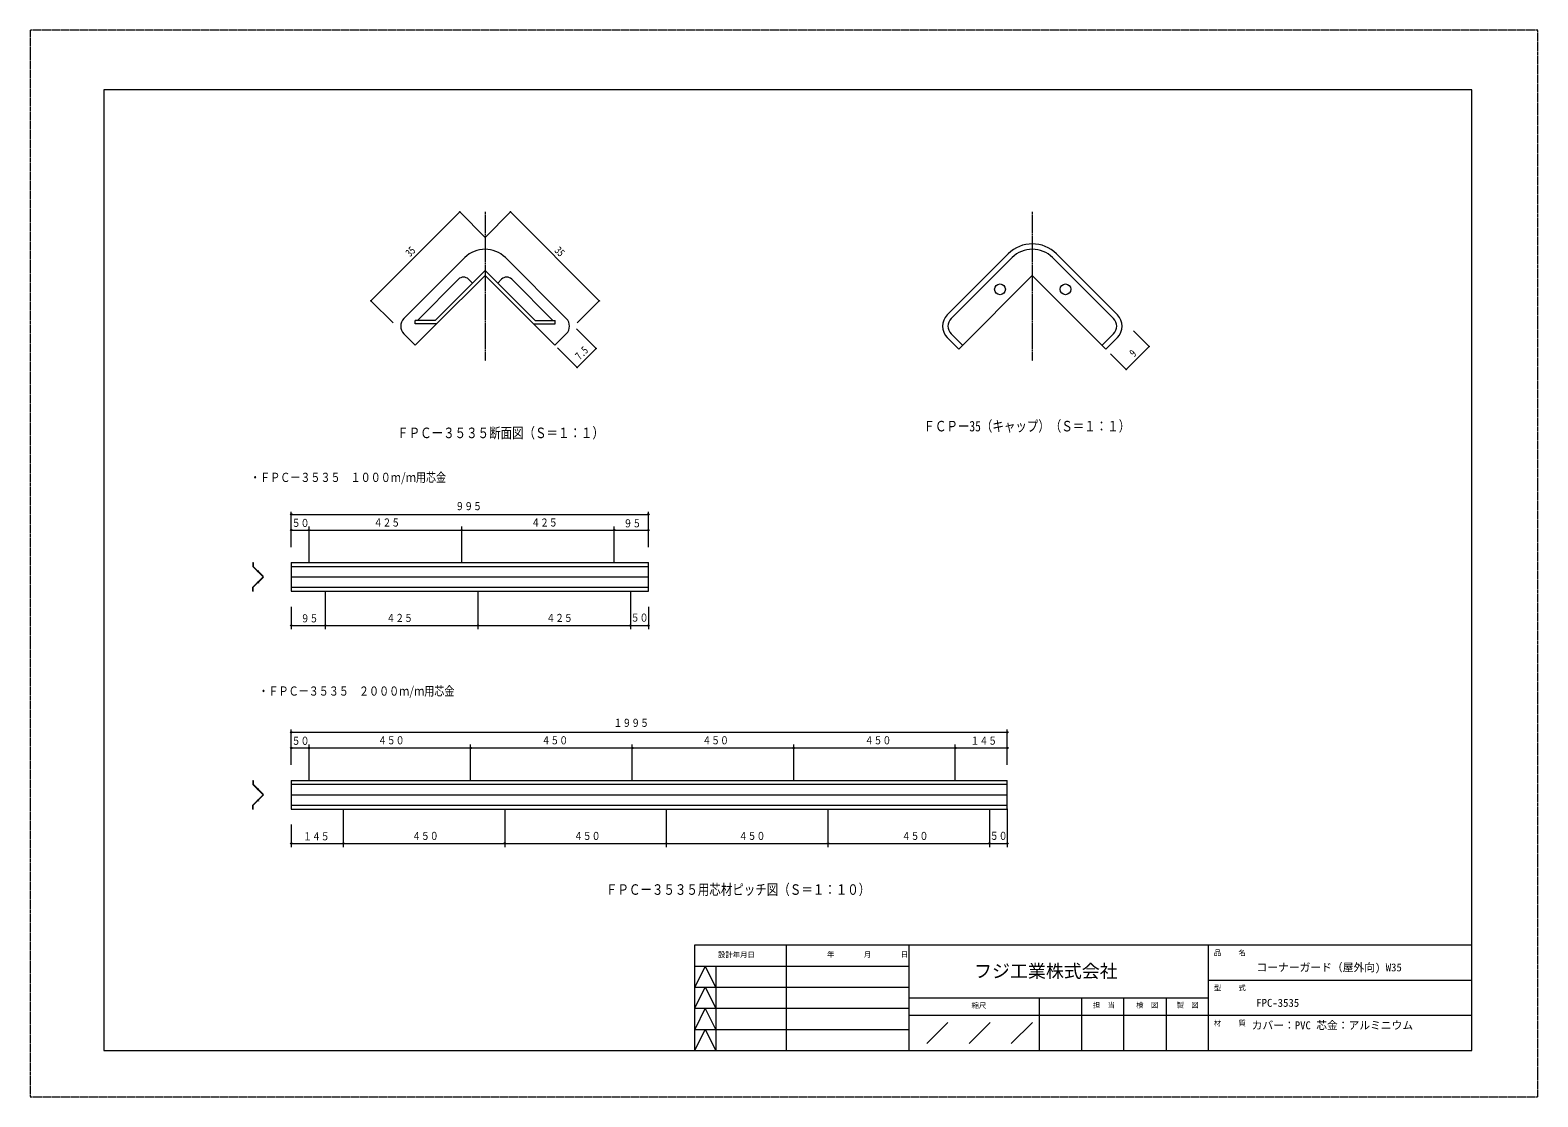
# Model space of a CAD drawing. Units: millimetres at full size, with parts at other scales. Extents: x -207 to 213, y -120 to 177.
import ezdxf
from ezdxf.enums import TextEntityAlignment as Align

# ---------------------------------------------------------------- set-up
doc = ezdxf.new("R2010")
doc.units = ezdxf.units.MM
doc.header["$LTSCALE"] = 0.25
doc.header["$PDMODE"] = 32
doc.header["$PDSIZE"] = 0.125
doc.linetypes.add('USER16', pattern=[0.26, 0.01, -0.25])
doc.linetypes.add('USER7', pattern=[1.01, 0.5, -0.25, 0.01, -0.25])
for name, color, linetype, lineweight in [('0-0_0', 3, 'USER16', 18), ('0-1_LEVEL001', 7, 'Continuous', 18), ('0-2_LEVEL003', 6, 'USER7', 18), ('7-0', 7, 'Continuous', 18)]:
    doc.layers.add(name, color=color, linetype=linetype, lineweight=lineweight)
doc.styles.add('ＭＳ ゴシック', font='')
doc.styles.get('ＭＳ ゴシック').set_extended_font_data('MS Gothic')

msp = doc.modelspace()

# ---------------------------------------------------------------- linework, layer by layer
at = {"layer": '0-0_0'}
msp.add_lwpolyline([(213.0605, 177.0589), (-206.9395, 177.0589), (-206.9395, -119.9411), (213.0605, -119.9411)], close=True, dxfattribs=at)
at = {"layer": '0-1_LEVEL001'}
for p, q in [((-186.3799, 160.4073), (-186.3799, -107.0441)), ((194.7138, 160.4073), (-186.3799, 160.4073)), ((194.7138, -107.0441), (194.7138, 160.4073)), ((-87.2686, 126.4377), (-112.0174, 101.689)), ((-87.2686, 126.4377), (-80.2036, 119.3726)), ((-73.1385, 126.4377), (-80.2036, 119.3726)), ((-73.1385, 126.4377), (-48.3898, 101.689)), ((-102.831, 96.7452), (-85.6502, 113.926)), ((-57.5762, 96.7452), (-74.6603, 113.8294)), ((48.5505, 97.8059), (65.7313, 114.9867)), ((49.6112, 96.7452), (66.792, 113.926)), ((94.866, 96.7452), (77.7819, 113.8294)), ((95.9267, 97.8059), (78.8425, 114.89)), ((-87.6282, 107.7054), (-99.0707, 96.2629)), ((-84.7998, 107.7054), (-83.7391, 106.6447)), ((-75.6074, 107.7054), (-76.668, 106.6447)), ((-72.779, 107.7054), (-61.3364, 96.2629)), ((-112.0174, 101.689), (-105.8549, 95.5264)), ((-48.3898, 101.689), (-54.5523, 95.5264)), ((-102.831, 92.5026), (-99.649, 89.3206)), ((-93.7068, 95.2629), (-99.649, 89.3206)), ((-66.7004, 95.2629), (-60.7581, 89.3206)), ((-57.5762, 92.5026), (-60.7581, 89.3206)), ((-49.2963, 88.4654), (-54.7525, 93.9216)), ((49.6112, 92.5026), (52.7931, 89.3206)), ((94.866, 92.5026), (91.684, 89.3206)), ((104.7845, 88.9481), (100.4012, 93.3314)), ((-54.5996, 83.1621), (-60.0558, 88.6183)), ((-54.5996, 83.1621), (-49.2963, 88.4654)), ((48.5505, 91.4419), (51.7325, 88.26)), ((95.9267, 91.4419), (92.7447, 88.26)), ((98.4205, 82.5841), (104.7845, 88.9481)), ((98.4205, 82.5841), (94.0372, 86.9674)), ((3.6771, -77.6539), (3.6771, -107.0441)), ((37.9658, -107.0441), (37.9658, -77.6539)), ((121.2382, -77.6539), (121.2382, -107.0441)), ((-21.7944, -83.5319), (37.9658, -83.5319)), ((-15.9164, -83.5319), (-15.9164, -107.0441)), ((121.2382, -87.4506), (194.7138, -87.4506)), ((-21.7944, -89.41), (37.9658, -89.41)), ((37.9658, -92.349), (121.2382, -92.349)), ((74.2138, -107.0441), (74.2138, -92.349)), ((85.9699, -92.349), (85.9699, -107.0441)), ((97.726, -107.0441), (97.726, -92.349)), ((109.4821, -92.349), (109.4821, -107.0441)), ((-21.7944, -95.288), (37.9658, -95.288)), ((37.9658, -97.2474), (121.2382, -97.2474)), ((42.8642, -105.0848), (48.7422, -99.2067)), ((54.6203, -105.0848), (60.4983, -99.2067)), ((66.3764, -105.0848), (72.2544, -99.2067)), ((121.2382, -97.2474), (194.7138, -97.2474)), ((-21.7944, -101.1661), (37.9658, -101.1661)), ((-186.3799, -107.0441), (194.7138, -107.0441))]:
    msp.add_line(p, q, dxfattribs=at)
at = {"layer": '0-1_LEVEL001', "color": 6, "linetype": 'USER7'}
msp.add_line((72.2386, 126.4377), (72.2386, 84.9757), dxfattribs=at)
at = {"layer": '0-1_LEVEL001', "color": 2}
for p, q in [((-80.2036, 110.1803), (-94.121, 96.2629)), ((-80.2036, 108.766), (-66.7004, 95.2629)), ((-94.121, 96.2629), (-99.7268, 96.2629)), ((-66.7004, 95.2629), (-60.6804, 95.2629)), ((-60.6804, 95.2629), (-60.6804, 96.2629)), ((-144.8851, 28.8513), (-144.7751, 28.8513)), ((-144.8851, 28.8513), (-144.8851, 27.6963)), ((-144.8851, 27.6963), (-142.1031, 24.9143)), ((-144.7751, 28.8513), (-144.7751, 27.7419)), ((-144.7751, 27.7419), (-142.0241, 24.9909)), ((-143.7742, 26.7409), (-143.852, 26.6632)), ((-143.1519, 26.1187), (-143.2297, 26.0409)), ((-134.2266, 28.8513), (-134.2266, 20.8193)), ((-134.2266, 28.8513), (-34.7266, 28.8513)), ((-134.2266, 27.7419), (-34.7266, 27.7419)), ((-144.8851, 21.9743), (-142.1009, 24.7585)), ((-144.8851, 20.8193), (-144.8851, 21.9743)), ((-144.7751, 21.9287), (-142.0241, 24.6797)), ((-144.7751, 20.8193), (-144.7751, 21.9287)), ((-143.7742, 22.9296), (-143.852, 23.0074)), ((-143.1519, 23.5519), (-143.2297, 23.6297)), ((-134.2266, 24.8353), (-34.7266, 24.8353)), ((-134.2266, 21.9287), (-34.7266, 21.9287)), ((-144.8851, 20.8193), (-144.7751, 20.8193)), ((-144.8851, -31.8188), (-144.7751, -31.8188)), ((-144.8851, -31.8188), (-144.8851, -32.9738)), ((-144.8851, -32.9738), (-142.1031, -35.7558)), ((-144.7751, -31.8188), (-144.7751, -32.9283)), ((-144.7751, -32.9283), (-142.0241, -35.6793)), ((-134.2266, -31.8188), (-134.2266, -39.8509)), ((-134.2266, -31.8188), (-34.7266, -31.8188)), ((-134.2266, -32.9283), (-34.7266, -32.9283)), ((-34.7266, -31.8188), (65.2734, -31.8188)), ((-34.7266, -32.9283), (65.2734, -32.9283)), ((65.2734, -39.8509), (65.2734, -31.8188)), ((-144.8851, -38.6959), (-142.1009, -35.9117)), ((-144.7751, -38.7414), (-142.0241, -35.9904)), ((-143.7742, -33.9292), (-143.852, -34.007)), ((-143.7742, -37.7405), (-143.852, -37.6627)), ((-143.1519, -34.5515), (-143.2297, -34.6292)), ((-143.1519, -37.1183), (-143.2297, -37.0405)), ((-134.2266, -35.8349), (-34.7266, -35.8349)), ((-34.7266, -35.8349), (65.2734, -35.8349)), ((-144.8851, -39.8509), (-144.8851, -38.6959)), ((-144.8851, -39.8509), (-144.7751, -39.8509)), ((-144.7751, -39.8509), (-144.7751, -38.7414)), ((-134.2266, -38.7414), (-34.7266, -38.7414)), ((-134.2266, -39.8509), (-34.7266, -39.8509)), ((-34.7266, -38.7414), (65.2734, -38.7414)), ((-34.7266, -39.8509), (65.2734, -39.8509))]:
    msp.add_line(p, q, dxfattribs=at)
at = {"layer": '0-1_LEVEL001', "color": 6}
for p, q in [((-134.2266, 37.1371), (-134.2266, 42.9622)), ((-134.2266, 41.1371), (-134.2266, 42.861)), ((-134.2266, 42.2382), (-34.7266, 42.2382)), ((-34.7266, 37.1371), (-34.7266, 42.9622)), ((-134.2266, 33.1371), (-134.2266, 38.8689)), ((-134.2266, 37.8689), (-124.2266, 37.8689)), ((-34.7266, 33.1371), (-34.7266, 38.8689)), ((-124.7266, 20.9362), (-124.7266, 10.2685)), ((-82.2266, 20.9362), (-82.2266, 10.2685)), ((-39.7266, 20.9362), (-39.7266, 10.2685)), ((-134.2266, 16.5335), (-134.2266, 10.2685)), ((-34.7266, 16.5335), (-34.7266, 10.2685)), ((-134.2266, 11.2685), (-119.7266, 11.2685)), ((-134.2266, -23.533), (-134.2266, -17.7079)), ((-134.2266, -19.533), (-134.2266, -17.8091)), ((-134.2266, -18.4319), (65.2734, -18.4319)), ((65.2734, -23.533), (65.2734, -17.7079)), ((-134.2266, -27.533), (-134.2266, -21.8012)), ((-134.2266, -22.8012), (-124.2266, -22.8012)), ((-49.2266, -22.8012), (65.2734, -22.8012)), ((65.2734, -27.533), (65.2734, -21.8012)), ((-119.7266, -39.734), (-119.7266, -50.4016)), ((-74.7266, -39.734), (-74.7266, -50.4016)), ((-29.7266, -39.734), (-29.7266, -50.4016)), ((15.2734, -39.734), (15.2734, -50.4016)), ((60.2734, -39.734), (60.2734, -50.4016)), ((65.2734, -39.734), (65.2734, -50.4016)), ((-134.2266, -44.1367), (-134.2266, -50.4016)), ((-134.2266, -49.4016), (-119.7266, -49.4016)), ((-119.7266, -49.4016), (-82.2266, -49.4016)), ((-82.2266, -49.4016), (65.2734, -49.4016))]:
    msp.add_line(p, q, dxfattribs=at)
at = {"layer": '0-1_LEVEL001', "color": 8, "linetype": 'USER7'}
for p, q in [((-143.6629, 26.23), (-143.3028, 26.5901)), ((-143.6629, 23.4406), (-143.3028, 23.0805)), ((-143.6629, -34.4401), (-143.3028, -34.0801)), ((-143.6629, -37.2296), (-143.3028, -37.5897))]:
    msp.add_line(p, q, dxfattribs=at)
at = {"layer": '0-1_LEVEL001', "color": 2}
for points in [[(-80.2036, 110.1803), (-66.2862, 96.2629), (-60.6804, 96.2629)], [(-80.2036, 108.766), (-93.7068, 95.2629), (-99.7268, 95.2629), (-99.7268, 96.2629)], [(-134.2266, 20.8193), (-34.7266, 20.8193), (-34.7266, 28.8513)]]:
    msp.add_lwpolyline(points, dxfattribs=at)
at = {"layer": '0-1_LEVEL001'}
for points in [[(51.7325, 88.26), (72.2386, 108.766), (92.7447, 88.26)], [(-21.7944, -107.0441), (-21.7944, -77.6539), (194.7138, -77.6539)], [(-15.9164, -89.41), (-18.8554, -83.5319), (-21.7944, -89.41)], [(-21.7944, -95.288), (-18.8554, -89.41), (-15.9164, -95.288)], [(-15.9164, -101.1661), (-18.8554, -95.288), (-21.7944, -101.1661)], [(-21.7944, -107.0441), (-18.8554, -101.1661), (-15.9164, -107.0441)]]:
    msp.add_lwpolyline(points, dxfattribs=at)
at = {"layer": '0-1_LEVEL001', "color": 6}
for points in [[(-124.2266, 37.8689), (-86.7266, 37.8689), (-49.2266, 37.8689), (-34.7266, 37.8689)], [(-119.7266, 11.2685), (-82.2266, 11.2685), (-44.7266, 11.2685), (-34.7266, 11.2685)], [(-124.2266, -22.8012), (-86.7266, -22.8012), (-49.2266, -22.8012)]]:
    msp.add_lwpolyline(points, dxfattribs=at)
at = {"layer": '0-1_LEVEL001'}
for centre in [(63.2409, 104.9057), (81.4754, 104.9057)]:
    msp.add_circle(centre, 1.5, dxfattribs=at)
at = {"layer": '0-1_LEVEL001', "color": 6}
for centre in [(-134.2266, 42.2382), (-34.7266, 42.2382), (-134.2266, 37.8689), (-129.2266, 37.8689), (-86.7266, 37.8689), (-44.2266, 37.8689), (-34.7266, 37.8689), (-134.2266, 11.2685), (-124.7266, 11.2685), (-82.2266, 11.2685), (-39.7266, 11.2685), (-34.7266, 11.2685), (-134.2266, -18.4319), (65.2734, -18.4319), (-134.2266, -22.8012), (-129.2266, -22.8012), (-84.2266, -22.8012), (-39.2266, -22.8012), (5.7734, -22.8012), (50.7734, -22.8012), (65.2734, -22.8012), (-134.2266, -49.4016), (-119.7266, -49.4016), (-74.7266, -49.4016), (-29.7266, -49.4016), (15.2734, -49.4016), (60.2734, -49.4016), (65.2734, -49.4016)]:
    msp.add_circle(centre, 0.2, dxfattribs=at)
at = {"layer": '0-1_LEVEL001'}
for centre, radius, start, end in [((-80.2036, 108.0589), 8, 45, 135), ((72.2386, 108.0589), 9.5, 45, 135), ((72.2386, 108.0589), 8, 45, 135), ((-86.214, 106.2912), 2, 45, 135), ((-74.1932, 106.2912), 2, 45, 135), ((-100.7097, 94.6239), 3, 135, 225), ((-59.6975, 94.6239), 3, 315, 45), ((51.7325, 94.6239), 4.5, 135, 225), ((51.7325, 94.6239), 3, 135, 225), ((92.7447, 94.6239), 3, 315, 45), ((92.7447, 94.6239), 4.5, 315, 45)]:
    msp.add_arc(centre, radius, start, end, dxfattribs=at)
at = {"layer": '0-1_LEVEL001', "color": 2}
for centre, radius in [((-142.1797, 24.8353), 0.11), ((-142.1797, 24.8353), 0.22), ((-142.1797, -35.8349), 0.11), ((-142.1797, -35.8349), 0.22)]:
    msp.add_arc(centre, radius, 315, 45, dxfattribs=at)
at = {"layer": '0-1_LEVEL001', "color": 3}
for p in [(-87.2686, 126.4377), (-73.1385, 126.4377), (-112.0174, 101.689), (-48.3898, 101.689), (-49.2963, 88.4654), (104.7845, 88.9481), (-54.5996, 83.1621), (98.4205, 82.5841)]:
    msp.add_point(p, dxfattribs=at)
at = {"layer": '0-2_LEVEL003'}
for p, q in [((-80.2036, 126.4377), (-80.2036, 84.9757)), ((72.2386, 126.4377), (72.2386, 84.9757))]:
    msp.add_line(p, q, dxfattribs=at)
at = {"layer": '7-0', "color": 6}
for p, q in [((-129.2266, 28.7344), (-129.2266, 38.8689)), ((-86.7266, 28.7344), (-86.7266, 38.8689)), ((-44.2266, 28.7344), (-44.2266, 38.8689)), ((-82.2266, 20.9362), (-82.2266, 10.2685)), ((-129.2266, -31.9357), (-129.2266, -21.8012)), ((-84.2266, -31.9357), (-84.2266, -21.8012)), ((-39.2266, -31.9357), (-39.2266, -21.8012)), ((5.7734, -31.9357), (5.7734, -21.8012)), ((50.7734, -31.9357), (50.7734, -21.8012)), ((-74.7266, -39.734), (-74.7266, -50.4016))]:
    msp.add_line(p, q, dxfattribs=at)

# ---------------------------------------------------------------- texts
at = {"layer": '0-1_LEVEL001', "style": 'ＭＳ ゴシック', "width": 0.8}
for s, rotation, p in [('35', 45, (-100.6153, 113.3386)), ('35', 315, (-61.4889, 115.0356)), ('7.5', 45, (-53.3445, 84.6647)), ('9', 45, (101.0545, 85.4656))]:
    msp.add_text(s, height=2.199, rotation=rotation, dxfattribs=at).set_placement(p, align=Align.BOTTOM_LEFT)
for s, height, p in [('ＦＣＰー35（キャップ）（Ｓ＝１：１）', 2.933, (41.9097, 64.4608)), ('ＦＰＣー３５３５断面図（Ｓ＝１：１）', 2.933, (-104.7037, 62.5836)), ('・ＦＰＣー３５３５\u3000１０００ｍ/ｍ用芯金', 2.566, (-145.6691, 50.4909)), ('９９５', 2.199, (-88.4766, 42.7382)), ('５０', 2.199, (-134.0694, 38.0755)), ('・ＦＰＣー３５３５\u3000２０００ｍ/ｍ用芯金', 2.566, (-143.3437, -9.0089)), ('１９９５', 2.199, (-44.416, -17.5988)), ('５０', 2.199, (-134.0694, -22.5947)), ('ＦＰＣー３５３５用芯材ピッチ図（Ｓ＝１：１０）', 2.933, (-46.536, -64.5732))]:
    msp.add_text(s, height=height, dxfattribs=at).set_placement(p, align=Align.BOTTOM_LEFT)
at = {"layer": '0-1_LEVEL001', "style": 'ＭＳ ゴシック'}
for s, height, p in [('設計年月日', 1.466, (-15.3167, -81.5447)), ('年', 1.466, (15.0361, -81.4799)), ('月', 1.466, (25.3227, -81.4799)), ('日', 1.466, (35.6093, -81.4799)), ('品', 1.466, (122.8004, -80.9901)), ('名', 1.466, (129.6581, -80.9901)), ('フジ工業株式会社', 3.666, (56.0113, -87.8724)), ('コーナーガード（屋外向) W35', 2.199, (134.7014, -85.6619)), ('型', 1.466, (122.8004, -90.7868)), ('式', 1.466, (129.6581, -90.7868)), ('縮尺', 1.466, (55.2954, -95.6852)), ('担\u3000当', 1.466, (89.1099, -95.5857)), ('検\u3000図', 1.466, (101.1611, -95.5857)), ('製\u3000図', 1.466, (112.3969, -95.5857)), ('FPC-3535', 2.199, (134.6108, -95.5385)), ('材', 1.466, (122.8004, -100.5836)), ('質', 1.466, (129.6581, -100.5836)), ('カバー：PVC 芯金：アルミニウム', 2.199, (133.3423, -101.7906))]:
    msp.add_text(s, height=height, dxfattribs=at).set_placement(p, align=Align.BOTTOM_LEFT)
at = {"layer": '7-0', "style": 'ＭＳ ゴシック', "width": 0.8}
for s, p in [('４２５', (-111.2503, 38.1816)), ('４２５', (-67.3568, 38.1816)), ('９５', (-41.6285, 37.9583)), ('９５', (-131.572, 11.5035)), ('４２５', (-107.7025, 11.6088)), ('４２５', (-63.1621, 11.6088)), ('５０', (-39.6281, 11.7)), ('４５０', (-110.0459, -22.4576)), ('４５０', (-64.4736, -22.4576)), ('４５０', (-19.6782, -22.4576)), ('４５０', (25.5641, -22.4576)), ('１４５', (55.0382, -22.5601)), ('４５０', (-100.5337, -49.0817)), ('４５０', (-55.4453, -49.0817)), ('４５０', (-9.5247, -49.0817)), ('４５０', (35.8864, -49.0817)), ('５０', (60.4019, -49.0592)), ('１４５', (-130.9108, -49.1917))]:
    msp.add_text(s, height=2.199, dxfattribs=at).set_placement(p, align=Align.BOTTOM_LEFT)

doc.saveas('drawing.dxf')
